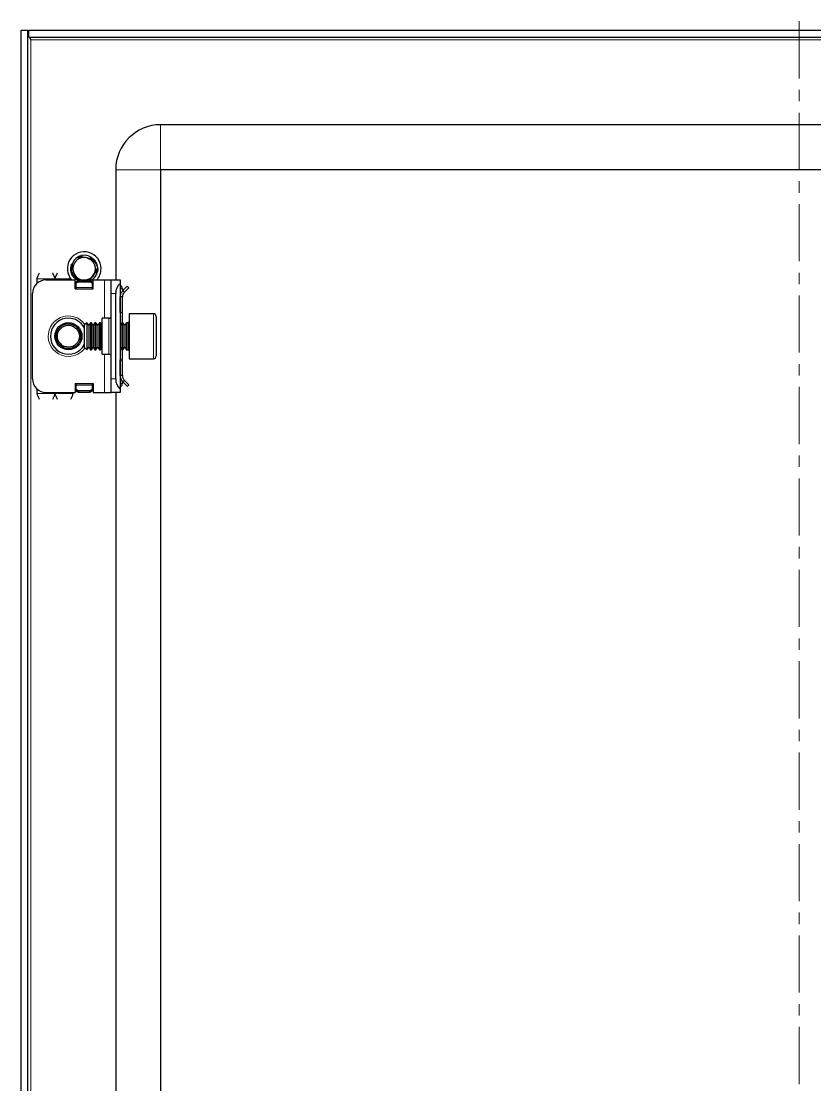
# Model space of a CAD drawing. Header units: millimetres. Extents: x 162 to 1298, y -979 to 1409.
# Drawn here: x 952.2 to 1128.6, y 1059.7 to 1296 of the extents above; entities that cross this region are included whole.
import ezdxf

# ---------------------------------------------------------------- set-up
doc = ezdxf.new("R2010")
doc.units = ezdxf.units.MM
doc.linetypes.add('CENTERX2', pattern=[20.32, 12.7, -2.54, 2.54, -2.54])
doc.layers.add('FORMAT', color=7, linetype='Continuous')

msp = doc.modelspace()

# ---------------------------------------------------------------- linework, layer by layer
at = {"color": 7, "linetype": 'Continuous', "lineweight": 25}
for p, q in [((952.15, -866.95), (952.15, 1294.05)), ((952.15, 1294.05), (953.65, 1294.05)), ((953.65, -866.95), (953.65, 1294.05)), ((953.85, 1292.55), (953.85, 1294.05)), ((953.85, 1294.05), (1296.45, 1294.05)), ((953.85, 1292.55), (1296.45, 1292.55)), ((1267.15, 1273.05), (983.15, 1273.05)), ((973.15, 1263.05), (973.15, 1238.55)), ((983.15, 1263.05), (983.15, -835.95)), ((1267.15, 1263.05), (983.15, 1263.05)), ((964.22, 1243.34), (964.18, 1243.31)), ((964.53, 1243.57), (964.73, 1243.69)), ((964.7, 1243.68), (964.66, 1243.65)), ((964.71, 1243.61), (964.66, 1243.65)), ((964.7, 1243.68), (964.93, 1243.76)), ((964.89, 1243.77), (964.84, 1243.75)), ((965.08, 1243.85), (965.03, 1243.83)), ((965.08, 1243.85), (965.31, 1243.92)), ((965.27, 1243.92), (965.23, 1243.9)), ((965.46, 1243.97), (965.42, 1243.96)), ((966.35, 1244.04), (965.61, 1243.97)), ((967.85, 1243.52), (967.81, 1243.55)), ((968.02, 1243.4), (967.98, 1243.43)), ((963.15, 1241.14), (963.18, 1241.4)), ((963.15, 1241.14), (963.15, 1241.09)), ((963.17, 1241.35), (963.16, 1241.3)), ((963.16, 1240.94), (963.18, 1241.18)), ((963.2, 1241.55), (963.19, 1241.5)), ((963.24, 1241.75), (963.23, 1241.71)), ((963.24, 1241.75), (963.31, 1241.99)), ((963.29, 1241.94), (963.28, 1241.9)), ((968.17, 1243.27), (968.14, 1243.3)), ((968.31, 1243.13), (968.28, 1243.16)), ((968.31, 1243.13), (968.43, 1242.99)), ((968.43, 1243.01), (968.41, 1243.02)), ((968.44, 1241.92), (968.61, 1241.51)), ((969.15, 1241.05), (969.15, 1241.05)), ((955.65, 1238.8), (955.65, 1237.78)), ((963.16, 1240.94), (963.16, 1240.89)), ((963.17, 1240.74), (963.17, 1240.69)), ((963.2, 1240.55), (963.2, 1240.5)), ((963.23, 1240.36), (963.24, 1240.32)), ((963.28, 1240.19), (963.29, 1240.14)), ((963.34, 1240.01), (963.34, 1240)), ((963.93, 1239.04), (963.96, 1239)), ((964.06, 1238.9), (964.1, 1238.87)), ((964.37, 1238.63), (964.17, 1238.82)), ((964.21, 1238.76), (964.25, 1238.73)), ((964.37, 1238.63), (964.41, 1238.6)), ((968.42, 1239.08), (968.26, 1238.96)), ((968.39, 1239.12), (968.27, 1238.93)), ((968.92, 1239.93), (968.82, 1239.74)), ((968.93, 1239.93), (968.83, 1239.75)), ((968.99, 1240.07), (969, 1240.11)), ((969.04, 1240.25), (969.06, 1240.29)), ((969.15, 1240.85), (969.09, 1240.54)), ((969.09, 1240.44), (969.1, 1240.49)), ((969.13, 1240.65), (969.13, 1240.7)), ((969.15, 1240.85), (969.15, 1240.9)), ((957.65, 1238.55), (964.15, 1238.55)), ((964.15, 1236.55), (964.15, 1238.55)), ((964.35, 1237.76), (964.15, 1237.88)), ((964.15, 1236.55), (968.15, 1236.55)), ((964.35, 1236.55), (964.35, 1237.76)), ((964.4, 1238.17), (964.75, 1238.41)), ((964.9, 1238.17), (964.4, 1237.82)), ((964.4, 1237.82), (964.4, 1238.17)), ((964.4, 1236.9), (964.4, 1237.82)), ((964.4, 1236.55), (964.4, 1236.9)), ((964.54, 1238.52), (964.59, 1238.49)), ((964.72, 1238.41), (964.58, 1238.53)), ((964.72, 1238.41), (964.72, 1238.52)), ((964.72, 1238.41), (964.76, 1238.39)), ((964.9, 1238.17), (965.3, 1238.17)), ((965.08, 1238.25), (965.12, 1238.23)), ((965.26, 1238.19), (965.3, 1238.17)), ((965.43, 1238.14), (965.48, 1238.13)), ((966.75, 1238.11), (966.8, 1238.12)), ((966.99, 1238.17), (967.4, 1238.17)), ((967.9, 1237.82), (967.4, 1238.17)), ((967.5, 1238.46), (967.9, 1238.17)), ((967.9, 1238.17), (967.9, 1237.82)), ((968.15, 1237.88), (967.9, 1237.73)), ((967.9, 1237.82), (967.9, 1236.9)), ((967.9, 1236.9), (967.9, 1236.55)), ((968.15, 1236.55), (968.15, 1238.55)), ((968.15, 1238.55), (970.65, 1238.55)), ((970.65, 1238.55), (972.15, 1238.55)), ((972.15, 1238.55), (974.15, 1238.55)), ((972.15, 1235.55), (972.15, 1238.55)), ((974.15, 1238.55), (974.15, 1237.78)), ((974.15, 1237.78), (974.15, 1214.31)), ((974.15, 1237.46), (974.36, 1237.26)), ((974.65, 1236.55), (974.65, 1236.09)), ((974.74, 1236.21), (975.71, 1237.19)), ((975.09, 1235.86), (976.07, 1236.83)), ((975.71, 1237.19), (976.07, 1236.83)), ((954.65, 1216.55), (954.65, 1235.55)), ((972.15, 1216.55), (972.15, 1235.55)), ((973.15, 1216.55), (973.15, 1235.55)), ((974.65, 1234.8), (974.15, 1234.8)), ((974.15, 1231.3), (974.15, 1234.8)), ((974.65, 1231.3), (974.65, 1234.8)), ((975.09, 1235.86), (974.74, 1236.21)), ((971.65, 1230.05), (970.15, 1230.05)), ((970.15, 1222.05), (970.15, 1230.05)), ((974.65, 1231.3), (974.15, 1231.3)), ((974.65, 1229.05), (974.65, 1231.3)), ((981.55, 1231.05), (976.15, 1231.05)), ((976.15, 1231.05), (976.15, 1223.35)), ((982.15, 1230.45), (982.15, 1223.68)), ((966.71, 1229.05), (966.15, 1228.49)), ((966.15, 1228.49), (966.15, 1224.73)), ((966.76, 1229.05), (966.71, 1229.05)), ((966.71, 1229.05), (966.71, 1224.43)), ((967.15, 1228.49), (966.76, 1229.05)), ((966.76, 1229.05), (966.76, 1228.58)), ((966.76, 1228.58), (966.76, 1223.05)), ((967.54, 1229.05), (967.15, 1228.49)), ((967.15, 1228.49), (967.15, 1228.11)), ((967.15, 1228.11), (967.15, 1223.6)), ((967.76, 1229.05), (967.54, 1229.05)), ((967.54, 1229.05), (967.54, 1228.58)), ((967.54, 1228.58), (967.54, 1223.05)), ((968.15, 1228.49), (967.76, 1229.05)), ((967.76, 1229.05), (967.76, 1228.58)), ((967.76, 1228.58), (967.76, 1223.05)), ((968.54, 1229.05), (968.15, 1228.49)), ((968.15, 1228.49), (968.15, 1228.11)), ((968.15, 1228.11), (968.15, 1223.6)), ((968.76, 1229.05), (968.54, 1229.05)), ((968.54, 1229.05), (968.54, 1228.58)), ((968.54, 1228.58), (968.54, 1223.05)), ((969.15, 1228.49), (968.76, 1229.05)), ((968.76, 1229.05), (968.76, 1228.58)), ((968.76, 1228.58), (968.76, 1223.05)), ((969.54, 1229.05), (969.15, 1228.49)), ((969.15, 1228.49), (969.15, 1228.11)), ((969.15, 1228.11), (969.15, 1223.6)), ((969.76, 1229.05), (969.54, 1229.05)), ((969.54, 1229.05), (969.54, 1228.58)), ((969.54, 1228.58), (969.54, 1223.05)), ((970.15, 1228.49), (969.76, 1229.05)), ((969.76, 1229.05), (969.76, 1228.58)), ((969.76, 1228.58), (969.76, 1223.05)), ((974.54, 1229.05), (974.15, 1228.49)), ((974.76, 1229.05), (974.54, 1229.05)), ((974.54, 1229.05), (974.54, 1228.58)), ((974.54, 1228.58), (974.54, 1223.05)), ((975.15, 1228.49), (974.76, 1229.05)), ((974.76, 1229.05), (974.76, 1228.58)), ((974.76, 1228.58), (974.76, 1223.05)), ((975.54, 1229.05), (975.15, 1228.49)), ((975.15, 1228.49), (975.15, 1228.11)), ((975.15, 1228.11), (975.15, 1223.6)), ((975.9, 1229.05), (975.54, 1229.05)), ((975.54, 1229.05), (975.54, 1228.58)), ((975.54, 1228.58), (975.54, 1223.05)), ((966.15, 1224.73), (966.15, 1223.6)), ((966.71, 1224.43), (966.71, 1223.05)), ((966.15, 1223.6), (966.71, 1223.05)), ((966.71, 1223.05), (966.76, 1223.05)), ((966.76, 1223.05), (967.15, 1223.6)), ((967.15, 1223.6), (967.54, 1223.05)), ((967.54, 1223.05), (967.76, 1223.05)), ((967.76, 1223.05), (968.15, 1223.6)), ((968.15, 1223.6), (968.54, 1223.05)), ((968.54, 1223.05), (968.76, 1223.05)), ((968.76, 1223.05), (969.15, 1223.6)), ((969.15, 1223.6), (969.54, 1223.05)), ((969.54, 1223.05), (969.76, 1223.05)), ((969.76, 1223.05), (970.15, 1223.6)), ((974.15, 1223.6), (974.54, 1223.05)), ((974.54, 1223.05), (974.76, 1223.05)), ((974.65, 1220.8), (974.65, 1223.05)), ((974.76, 1223.05), (975.15, 1223.6)), ((975.15, 1223.6), (975.54, 1223.05)), ((975.54, 1223.05), (975.9, 1223.05)), ((976.15, 1223.35), (976.15, 1221.05)), ((982.15, 1223.68), (982.15, 1221.65)), ((970.15, 1222.05), (971.65, 1222.05)), ((974.15, 1220.8), (974.65, 1220.8)), ((974.15, 1217.3), (974.15, 1220.8)), ((974.65, 1217.3), (974.65, 1220.8)), ((976.15, 1221.05), (981.55, 1221.05)), ((964.15, 1215.55), (964.15, 1213.55)), ((964.15, 1215.55), (968.15, 1215.55)), ((964.35, 1213.67), (964.35, 1215.55)), ((964.4, 1215.2), (964.4, 1215.55)), ((964.4, 1214.28), (964.4, 1215.2)), ((967.9, 1215.55), (967.9, 1215.2)), ((967.9, 1215.2), (967.9, 1214.28)), ((968.15, 1215.55), (968.15, 1213.55)), ((972.15, 1213.55), (972.15, 1216.55)), ((974.65, 1217.3), (974.15, 1217.3)), ((974.65, 1215.55), (974.65, 1215.94)), ((975.09, 1216.24), (974.74, 1215.88)), ((974.74, 1215.88), (975.71, 1214.91)), ((975.09, 1216.24), (976.07, 1215.26)), ((975.71, 1214.91), (976.07, 1215.26)), ((955.65, 1214.31), (955.65, 1213.3)), ((957.65, 1213.55), (964.15, 1213.55)), ((963.65, 1213.55), (963.65, 1213.3)), ((964.15, 1213.67), (964.35, 1213.67)), ((964.4, 1214.28), (964.9, 1213.93)), ((964.4, 1213.93), (964.4, 1214.28)), ((964.9, 1213.57), (964.4, 1213.93)), ((967.4, 1213.93), (964.9, 1213.93)), ((964.9, 1213.93), (964.9, 1213.57)), ((967.4, 1213.57), (964.9, 1213.57)), ((967.4, 1213.93), (967.9, 1214.28)), ((967.4, 1213.57), (967.4, 1213.93)), ((967.9, 1213.93), (967.4, 1213.57)), ((967.9, 1214.28), (967.9, 1213.93)), ((968.15, 1213.55), (970.65, 1213.55)), ((970.65, 1213.55), (972.15, 1213.55)), ((974.15, 1213.55), (972.15, 1213.55)), ((973.15, 1213.55), (973.15, 538.55)), ((974.36, 1214.84), (974.15, 1214.63)), ((974.15, 1214.31), (974.15, 1213.55))]:
    msp.add_line(p, q, dxfattribs=at)
at = {"color": 8, "linetype": 'Continuous', "lineweight": 18}
for p, q in [((954.25, -864.85), (954.25, 1291.95)), ((954.25, 1291.95), (1296.05, 1291.95)), ((983.15, 1263.05), (983.15, 1273.05)), ((983.15, 1263.05), (973.15, 1263.05)), ((955.65, 1238.8), (959.65, 1238.8)), ((959.65, 1238.8), (963.15, 1238.8)), ((967.9, 1236.9), (964.4, 1236.9)), ((970.65, 1230.05), (970.65, 1238.55)), ((974.15, 1237.05), (974.36, 1237.26)), ((974.15, 1236.55), (974.65, 1236.55)), ((973.15, 1235.55), (972.15, 1235.55)), ((971.65, 1222.05), (971.65, 1230.05)), ((981.55, 1223.35), (981.55, 1231.05)), ((975.9, 1223.05), (975.9, 1229.05)), ((981.55, 1221.05), (981.55, 1223.35)), ((970.65, 1213.55), (970.65, 1222.05)), ((964.4, 1215.2), (967.9, 1215.2)), ((972.15, 1216.55), (973.15, 1216.55)), ((974.15, 1215.55), (974.65, 1215.55)), ((974.15, 1215.05), (974.36, 1214.84)), ((955.65, 1213.3), (959.65, 1213.3)), ((963.65, 1213.3), (959.65, 1213.3))]:
    msp.add_line(p, q, dxfattribs=at)
at = {"color": 7, "linetype": 'Continuous', "lineweight": 25}
for radius in [3, 2.76, 2.45]:
    msp.add_circle((962.65, 1226.05), radius, dxfattribs=at)
for centre, radius, start, end in [((983.15, 1263.05), 10, 90, 180), ((966.15, 1241.05), 3.75, 0, 221.8103), ((966.15, 1241.05), 2.5, 108.5944, 168.5944), ((966.15, 1241.05), 2.5, 75.8881, 108.5944), ((966.15, 1241.05), 3, 59.9286, 86.2193), ((966.15, 1241.05), 2.5, 168.5944, 228.5944), ((966.15, 1241.05), 3, 360, 40.7437), ((966.15, 1241.05), 2.5, 348.5944, 10.5165), ((966.15, 1241.05), 3.75, 318.1897, 0), ((966.15, 1241.05), 2.5, 228.5944, 288.5944), ((966.15, 1241.05), 2.5, 288.5944, 348.5944), ((957.65, 1235.55), 3, 90, 180), ((976.15, 1235.55), 3, 131.8103, 180), ((973.65, 1236.55), 1, 360, 45), ((962.65, 1226.05), 4, 90, 331.045), ((962.65, 1226.05), 4, 28.955, 90), ((971.65, 1230.55), 0.5, 270, 0), ((975.9, 1229.3), 0.25, 270, 0), ((981.55, 1230.45), 0.6, 0, 90), ((975.9, 1222.8), 0.25, 360, 90), ((971.65, 1221.55), 0.5, 0, 90), ((981.55, 1221.65), 0.6, 270, 360), ((957.65, 1216.55), 3, 180, 270), ((976.15, 1216.55), 3, 180, 228.1897), ((973.65, 1215.55), 1, 315, 360)]:
    msp.add_arc(centre, radius, start, end, dxfattribs=at)
at = {"color": 8, "linetype": 'Continuous', "lineweight": 18}
for start, end in [(35.4622, 270), (270, 324.5378)]:
    msp.add_arc((962.65, 1226.05), 4.5, start, end, dxfattribs=at)
at = {"color": 7, "linetype": 'Continuous', "lineweight": 25}
for points, knots in [([(953.85, 1292.94), (953.84, 1292.97), (953.7, 1293.34), (953.68, 1293.71), (953.65, 1294.05)], [0, 0, 0, 0, 0.0909305, 1, 1, 1, 1]), ([(954.25, 1291.95), (954.17, 1292.13), (954.07, 1292.33), (954, 1292.53), (954, 1292.55)], [0, 0, 0, 0, 0.908361, 1, 1, 1, 1]), ([(964.69, 1243.6), (964.62, 1243.55), (964.27, 1243.32), (963.78, 1242.81), (963.55, 1242.26), (963.45, 1242.02)], [0, 0, 0, 0, 0.128781, 0.613629, 1, 1, 1, 1]), ([(965.36, 1243.42), (965.34, 1243.41), (965.3, 1243.4), (965.22, 1243.39), (965.12, 1243.39), (965.03, 1243.4), (964.94, 1243.43), (964.86, 1243.46), (964.79, 1243.51), (964.73, 1243.56), (964.7, 1243.59), (964.69, 1243.6)], [0, 0, 0, 0, 0.04296, 0.1733, 0.274263, 0.401081, 0.527716, 0.654259, 0.780759, 0.936852, 1, 1, 1, 1]), ([(964.7, 1243.68), (964.74, 1243.66), (964.79, 1243.62), (964.86, 1243.55), (964.91, 1243.49), (964.92, 1243.45), (964.93, 1243.43)], [0, 0, 0, 0, 0.319514, 0.608493, 0.891527, 1, 1, 1, 1]), ([(965, 1243.41), (965, 1243.41), (965, 1243.45), (964.98, 1243.51), (964.95, 1243.6), (964.9, 1243.68), (964.86, 1243.73), (964.84, 1243.75)], [0, 0, 0, 0, 0.00279, 0.269575, 0.536371, 0.765499, 1, 1, 1, 1]), ([(964.89, 1243.77), (964.92, 1243.75), (964.97, 1243.71), (965.03, 1243.63), (965.08, 1243.55), (965.1, 1243.47), (965.11, 1243.42), (965.11, 1243.39)], [0, 0, 0, 0, 0.234253, 0.442787, 0.646465, 0.841043, 1, 1, 1, 1]), ([(965.14, 1243.39), (965.15, 1243.42), (965.16, 1243.48), (965.15, 1243.58), (965.12, 1243.67), (965.09, 1243.76), (965.05, 1243.81), (965.03, 1243.83)], [0, 0, 0, 0, 0.181695, 0.396783, 0.61186, 0.803681, 1, 1, 1, 1]), ([(965.08, 1243.85), (965.11, 1243.83), (965.15, 1243.78), (965.21, 1243.7), (965.24, 1243.61), (965.25, 1243.53), (965.25, 1243.46), (965.24, 1243.41), (965.24, 1243.39)], [0, 0, 0, 0, 0.208724, 0.39105, 0.568219, 0.73683, 0.894853, 1, 1, 1, 1]), ([(965.26, 1243.4), (965.27, 1243.41), (965.28, 1243.44), (965.3, 1243.52), (965.31, 1243.62), (965.3, 1243.72), (965.27, 1243.81), (965.24, 1243.87), (965.23, 1243.9)], [0, 0, 0, 0, 0.043388, 0.23288, 0.422274, 0.611632, 0.803279, 1, 1, 1, 1]), ([(965.27, 1243.92), (965.29, 1243.89), (965.34, 1243.84), (965.37, 1243.75), (965.39, 1243.67), (965.4, 1243.58), (965.38, 1243.51), (965.37, 1243.45), (965.35, 1243.42), (965.35, 1243.42)], [0, 0, 0, 0, 0.198483, 0.367712, 0.531083, 0.685778, 0.830503, 0.965152, 1, 1, 1, 1]), ([(965.61, 1243.97), (965.61, 1243.95), (965.63, 1243.91), (965.65, 1243.83), (965.65, 1243.75), (965.63, 1243.68), (965.6, 1243.59), (965.53, 1243.51), (965.44, 1243.45), (965.38, 1243.43), (965.36, 1243.42)], [0, 0, 0, 0, 0.098631, 0.238541, 0.378532, 0.49895, 0.601027, 0.777401, 0.9101, 1, 1, 1, 1]), ([(965.37, 1243.44), (965.39, 1243.46), (965.41, 1243.51), (965.44, 1243.59), (965.46, 1243.69), (965.46, 1243.82), (965.43, 1243.91), (965.42, 1243.96)], [0, 0, 0, 0, 0.13286, 0.29106, 0.491007, 0.69089, 1, 1, 1, 1]), ([(965.46, 1243.97), (965.48, 1243.94), (965.51, 1243.89), (965.53, 1243.81), (965.54, 1243.72), (965.53, 1243.64), (965.51, 1243.55), (965.46, 1243.49), (965.44, 1243.45)], [0, 0, 0, 0, 0.16279, 0.324686, 0.479688, 0.626058, 0.76302, 1, 1, 1, 1]), ([(965.45, 1243.47), (965.46, 1243.47), (965.49, 1243.5), (965.53, 1243.56), (965.57, 1243.63), (965.6, 1243.73), (965.62, 1243.82), (965.62, 1243.9), (965.61, 1243.95), (965.61, 1243.97)], [0, 0, 0, 0, 0.036757, 0.196192, 0.355485, 0.51469, 0.719746, 0.882005, 1, 1, 1, 1]), ([(966.76, 1243.47), (967.05, 1243.42), (967.34, 1243.37), (967.61, 1243.24), (967.62, 1243.24)], [0, 0, 0, 0, 0.965671, 1, 1, 1, 1]), ([(966.76, 1243.47), (966.86, 1243.44), (966.99, 1243.38), (967.12, 1243.31), (967.16, 1243.28)], [0, 0, 0, 0, 0.681733, 1, 1, 1, 1]), ([(967.62, 1243.24), (967.61, 1243.25), (967.6, 1243.3), (967.6, 1243.37), (967.6, 1243.46), (967.62, 1243.56), (967.64, 1243.62), (967.66, 1243.65)], [0, 0, 0, 0, 0.113604, 0.31095, 0.508229, 0.75166, 1, 1, 1, 1]), ([(967.67, 1243.63), (967.67, 1243.6), (967.67, 1243.53), (967.64, 1243.43), (967.62, 1243.37), (967.6, 1243.35), (967.6, 1243.35)], [0, 0, 0, 0, 0.357139, 0.680979, 0.998183, 1, 1, 1, 1]), ([(967.61, 1243.26), (967.63, 1243.28), (967.68, 1243.32), (967.74, 1243.39), (967.78, 1243.47), (967.8, 1243.52), (967.81, 1243.55)], [0, 0, 0, 0, 0.228254, 0.510351, 0.752319, 1, 1, 1, 1]), ([(967.85, 1243.52), (967.84, 1243.49), (967.84, 1243.42), (967.8, 1243.33), (967.75, 1243.25), (967.7, 1243.19), (967.66, 1243.16), (967.65, 1243.15)], [0, 0, 0, 0, 0.240212, 0.454711, 0.664287, 0.864517, 1, 1, 1, 1]), ([(967.66, 1243.11), (967.69, 1243.12), (967.74, 1243.15), (967.82, 1243.2), (967.89, 1243.27), (967.94, 1243.35), (967.96, 1243.4), (967.98, 1243.43)], [0, 0, 0, 0, 0.172104, 0.391099, 0.610089, 0.802801, 1, 1, 1, 1]), ([(968.02, 1243.4), (968.01, 1243.37), (967.99, 1243.3), (967.95, 1243.21), (967.89, 1243.14), (967.83, 1243.09), (967.77, 1243.05), (967.73, 1243.03), (967.71, 1243.03)], [0, 0, 0, 0, 0.209239, 0.392702, 0.571062, 0.740844, 0.899958, 1, 1, 1, 1]), ([(963.15, 1241.14), (963.19, 1241.16), (963.25, 1241.19), (963.35, 1241.21), (963.43, 1241.22), (963.48, 1241.21), (963.5, 1241.2)], [0, 0, 0, 0, 0.2937792, 0.5589816, 0.8184942, 1, 1, 1, 1]), ([(963.38, 1241.12), (963.36, 1241.12), (963.31, 1241.13), (963.24, 1241.12), (963.18, 1241.1), (963.15, 1241.09)], [0, 0, 0, 0, 0.236131, 0.613435, 1, 1, 1, 1]), ([(963.55, 1241.25), (963.54, 1241.25), (963.51, 1241.27), (963.44, 1241.3), (963.34, 1241.32), (963.25, 1241.32), (963.19, 1241.31), (963.16, 1241.3)], [0, 0, 0, 0, 0.050156, 0.304513, 0.55888, 0.776903, 1, 1, 1, 1]), ([(963.17, 1241.35), (963.2, 1241.36), (963.27, 1241.39), (963.36, 1241.4), (963.45, 1241.4), (963.54, 1241.37), (963.59, 1241.36), (963.61, 1241.34), (963.62, 1241.34)], [0, 0, 0, 0, 0.227908, 0.430276, 0.627707, 0.816134, 0.99284, 1, 1, 1, 1]), ([(963.63, 1241.36), (963.61, 1241.38), (963.55, 1241.43), (963.47, 1241.47), (963.37, 1241.5), (963.28, 1241.51), (963.22, 1241.51), (963.19, 1241.5)], [0, 0, 0, 0, 0.19243, 0.403622, 0.614801, 0.805152, 1, 1, 1, 1]), ([(963.2, 1241.55), (963.23, 1241.56), (963.3, 1241.58), (963.39, 1241.58), (963.48, 1241.57), (963.56, 1241.54), (963.62, 1241.5), (963.66, 1241.46), (963.67, 1241.45)], [0, 0, 0, 0, 0.205811, 0.38496, 0.558827, 0.724121, 0.878934, 1, 1, 1, 1]), ([(963.66, 1241.5), (963.64, 1241.52), (963.59, 1241.57), (963.51, 1241.63), (963.42, 1241.67), (963.33, 1241.7), (963.26, 1241.7), (963.23, 1241.71)], [0, 0, 0, 0, 0.183111, 0.381533, 0.579913, 0.787111, 1, 1, 1, 1]), ([(963.24, 1241.75), (963.27, 1241.76), (963.34, 1241.76), (963.43, 1241.75), (963.51, 1241.72), (963.58, 1241.68), (963.64, 1241.64), (963.67, 1241.6), (963.69, 1241.58)], [0, 0, 0, 0, 0.207037, 0.38272, 0.55212, 0.712365, 0.86221, 1, 1, 1, 1]), ([(963.28, 1241.88), (963.28, 1241.9), (963.3, 1242.02), (963.35, 1242.12), (963.39, 1242.2)], [0, 0, 0, 0, 0.2181682, 1, 1, 1, 1]), ([(963.7, 1241.59), (963.69, 1241.61), (963.66, 1241.65), (963.61, 1241.72), (963.53, 1241.79), (963.45, 1241.84), (963.36, 1241.88), (963.3, 1241.89), (963.28, 1241.9)], [0, 0, 0, 0, 0.112687, 0.266978, 0.464332, 0.661607, 0.829157, 1, 1, 1, 1]), ([(963.29, 1241.94), (963.32, 1241.94), (963.38, 1241.94), (963.46, 1241.91), (963.54, 1241.88), (963.6, 1241.83), (963.65, 1241.77), (963.69, 1241.72), (963.7, 1241.68), (963.71, 1241.66)], [0, 0, 0, 0, 0.164802, 0.328662, 0.485343, 0.633184, 0.771489, 0.900657, 1, 1, 1, 1]), ([(963.7, 1241.54), (963.7, 1241.51), (963.67, 1241.44), (963.62, 1241.34), (963.55, 1241.25), (963.49, 1241.19), (963.42, 1241.14), (963.36, 1241.1), (963.33, 1241.09), (963.32, 1241.09)], [0, 0, 0, 0, 0.125166, 0.336769, 0.488675, 0.640371, 0.791962, 0.943503, 1, 1, 1, 1]), ([(963.32, 1241.09), (963.32, 1241.01), (963.34, 1240.62), (963.52, 1239.95), (963.88, 1239.47), (964.05, 1239.25)], [0, 0, 0, 0, 0.108003, 0.585763, 1, 1, 1, 1]), ([(963.45, 1242.02), (963.46, 1242.02), (963.49, 1242.01), (963.54, 1241.98), (963.6, 1241.93), (963.65, 1241.88), (963.69, 1241.8), (963.72, 1241.7), (963.71, 1241.6), (963.7, 1241.55), (963.7, 1241.54)], [0, 0, 0, 0, 0.022761, 0.192243, 0.346896, 0.477535, 0.588677, 0.783334, 0.968624, 1, 1, 1, 1]), ([(963.72, 1241.61), (963.71, 1241.65), (963.7, 1241.71), (963.66, 1241.79), (963.61, 1241.87), (963.56, 1241.94), (963.5, 1241.98), (963.46, 1242.01), (963.45, 1242.02)], [0, 0, 0, 0, 0.182737, 0.363423, 0.543947, 0.724373, 0.904747, 1, 1, 1, 1]), ([(967.16, 1243.28), (967.23, 1243.25), (967.56, 1243.09), (968.07, 1242.67), (968.32, 1242.17), (968.44, 1241.92)], [0, 0, 0, 0, 0.130652, 0.560007, 1, 1, 1, 1]), ([(968.22, 1242.83), (968.2, 1242.83), (968.16, 1242.81), (968.07, 1242.81), (967.98, 1242.82), (967.89, 1242.86), (967.81, 1242.91), (967.72, 1242.99), (967.65, 1243.11), (967.63, 1243.2), (967.62, 1243.24)], [0, 0, 0, 0, 0.073646, 0.169563, 0.351373, 0.438893, 0.519676, 0.682906, 0.8512, 1, 1, 1, 1]), ([(967.72, 1243.01), (967.73, 1243.01), (967.78, 1243.01), (967.85, 1243.04), (967.94, 1243.09), (968.02, 1243.15), (968.09, 1243.22), (968.12, 1243.27), (968.14, 1243.3)], [0, 0, 0, 0, 0.0505, 0.241124, 0.431653, 0.622154, 0.808692, 1, 1, 1, 1]), ([(968.17, 1243.27), (968.16, 1243.23), (968.14, 1243.17), (968.08, 1243.09), (968.02, 1243.03), (967.95, 1242.99), (967.88, 1242.96), (967.82, 1242.94), (967.79, 1242.94), (967.79, 1242.94)], [0, 0, 0, 0, 0.1980351, 0.3676626, 0.5314947, 0.6866636, 0.8318184, 0.9819171, 1, 1, 1, 1]), ([(967.8, 1242.93), (967.8, 1242.93), (967.84, 1242.93), (967.9, 1242.93), (967.99, 1242.95), (968.07, 1242.99), (968.15, 1243.03), (968.22, 1243.09), (968.26, 1243.14), (968.28, 1243.16)], [0, 0, 0, 0, 0.018281, 0.175639, 0.332896, 0.490097, 0.647274, 0.821632, 1, 1, 1, 1]), ([(968.31, 1243.13), (968.3, 1243.1), (968.27, 1243.05), (968.21, 1242.99), (968.14, 1242.94), (968.07, 1242.9), (968, 1242.88), (967.92, 1242.87), (967.87, 1242.88), (967.85, 1242.89)], [0, 0, 0, 0, 0.159446, 0.318034, 0.469983, 0.61348, 0.747649, 0.872856, 1, 1, 1, 1]), ([(967.86, 1242.88), (967.89, 1242.87), (967.95, 1242.86), (968.04, 1242.86), (968.11, 1242.87), (968.2, 1242.89), (968.3, 1242.93), (968.37, 1242.99), (968.41, 1243.02)], [0, 0, 0, 0, 0.149407, 0.278563, 0.407661, 0.536722, 0.727045, 1, 1, 1, 1]), ([(968.43, 1243.01), (968.41, 1242.98), (968.38, 1242.93), (968.31, 1242.88), (968.26, 1242.85), (968.23, 1242.83), (968.22, 1242.83)], [0, 0, 0, 0, 0.315056, 0.630194, 0.945514, 1, 1, 1, 1]), ([(968.22, 1242.83), (968.25, 1242.81), (968.49, 1242.58), (968.84, 1242.12), (969.08, 1241.51), (969.13, 1241.17), (969.15, 1241.05)], [0, 0, 0, 0, 0.050685, 0.485619, 0.826643, 1, 1, 1, 1]), ([(968.66, 1240.72), (968.67, 1240.82), (968.68, 1241.09), (968.64, 1241.35), (968.61, 1241.51)], [0, 0, 0, 0, 0.408521, 1, 1, 1, 1]), ([(968.66, 1240.76), (968.67, 1240.77), (968.69, 1240.81), (968.73, 1240.86), (968.78, 1240.91), (968.85, 1240.96), (968.92, 1241), (969.01, 1241.03), (969.08, 1241.05), (969.13, 1241.05), (969.15, 1241.05)], [0, 0, 0, 0, 0.060221, 0.18113, 0.301988, 0.42281, 0.589437, 0.75603, 0.87711, 1, 1, 1, 1]), ([(969.15, 1241.06), (969.12, 1241.04), (969.06, 1241.01), (968.97, 1240.98), (968.91, 1240.98), (968.88, 1240.98)], [0, 0, 0, 0, 0.371226, 0.708872, 1, 1, 1, 1]), ([(969.15, 1241.06), (969.15, 1241.01), (969.16, 1240.93), (969.14, 1240.85), (969.13, 1240.83)], [0, 0, 0, 0, 0.6598587, 1, 1, 1, 1]), ([(955.65, 1238.8), (955.75, 1239.04), (955.94, 1239.53), (956.13, 1239.92), (956.22, 1240.12)], [0, 0, 0, 0, 0.5020654, 1, 1, 1, 1]), ([(959.08, 1240.11), (959.16, 1239.95), (959.34, 1239.61), (959.53, 1239.12), (959.64, 1238.84), (959.65, 1238.8)], [0, 0, 0, 0, 0.415483, 0.917152, 1, 1, 1, 1]), ([(959.65, 1238.8), (959.75, 1239.04), (959.94, 1239.53), (960.13, 1239.92), (960.22, 1240.12)], [0, 0, 0, 0, 0.502065, 1, 1, 1, 1]), ([(963.93, 1239.04), (963.81, 1239.19), (963.52, 1239.54), (963.23, 1240.2), (963.18, 1240.71), (963.15, 1240.96)], [0, 0, 0, 0, 0.274163, 0.639603, 1, 1, 1, 1]), ([(963.26, 1240.3), (963.25, 1240.35), (963.19, 1240.5), (963.17, 1240.66), (963.17, 1240.78)], [0, 0, 0, 0, 0.2829098, 1, 1, 1, 1]), ([(963.46, 1239.75), (963.44, 1239.78), (963.35, 1239.92), (963.31, 1240.08), (963.27, 1240.21)], [0, 0, 0, 0, 0.192577, 1, 1, 1, 1]), ([(963.84, 1239.17), (963.8, 1239.21), (963.66, 1239.34), (963.57, 1239.51), (963.51, 1239.64)], [0, 0, 0, 0, 0.2887074, 1, 1, 1, 1]), ([(963.93, 1239.04), (963.94, 1239.06), (963.98, 1239.11), (964.04, 1239.17), (964.11, 1239.21), (964.18, 1239.24), (964.26, 1239.25), (964.32, 1239.26), (964.36, 1239.25), (964.37, 1239.24)], [0, 0, 0, 0, 0.169226, 0.337427, 0.497935, 0.649179, 0.790582, 0.922688, 1, 1, 1, 1]), ([(964.42, 1239.2), (964.41, 1239.2), (964.34, 1239.21), (964.25, 1239.19), (964.14, 1239.14), (964.04, 1239.09), (963.99, 1239.04), (963.96, 1239)], [0, 0, 0, 0, 0.046579, 0.362688, 0.551736, 0.740753, 1, 1, 1, 1]), ([(964.05, 1239.25), (964.06, 1239.26), (964.09, 1239.27), (964.14, 1239.28), (964.23, 1239.29), (964.33, 1239.28), (964.43, 1239.23), (964.48, 1239.19), (964.5, 1239.17)], [0, 0, 0, 0, 0.045866, 0.230744, 0.387461, 0.658246, 0.861978, 1, 1, 1, 1]), ([(964.42, 1239.24), (964.39, 1239.25), (964.32, 1239.27), (964.23, 1239.28), (964.14, 1239.27), (964.08, 1239.26), (964.05, 1239.25)], [0, 0, 0, 0, 0.251795, 0.502165, 0.752314, 1, 1, 1, 1]), ([(964.06, 1238.9), (964.08, 1238.93), (964.1, 1238.99), (964.16, 1239.06), (964.23, 1239.12), (964.3, 1239.16), (964.37, 1239.18), (964.42, 1239.18), (964.44, 1239.18)], [0, 0, 0, 0, 0.211659, 0.390361, 0.562352, 0.724819, 0.876696, 1, 1, 1, 1]), ([(964.51, 1239.13), (964.48, 1239.12), (964.41, 1239.11), (964.32, 1239.07), (964.23, 1239.02), (964.16, 1238.95), (964.12, 1238.89), (964.1, 1238.87)], [0, 0, 0, 0, 0.190996, 0.383798, 0.576553, 0.78528, 1, 1, 1, 1]), ([(964.21, 1238.76), (964.22, 1238.8), (964.24, 1238.86), (964.29, 1238.94), (964.35, 1239.01), (964.41, 1239.06), (964.47, 1239.1), (964.51, 1239.1), (964.52, 1239.1)], [0, 0, 0, 0, 0.219212, 0.409339, 0.593597, 0.768568, 0.932394, 1, 1, 1, 1]), ([(964.61, 1239.04), (964.61, 1239.04), (964.57, 1239.03), (964.51, 1239), (964.42, 1238.95), (964.35, 1238.89), (964.29, 1238.81), (964.26, 1238.76), (964.25, 1238.73)], [0, 0, 0, 0, 0.0026927, 0.2082095, 0.4136415, 0.6190567, 0.807274, 1, 1, 1, 1]), ([(964.37, 1238.63), (964.38, 1238.67), (964.39, 1238.74), (964.43, 1238.83), (964.48, 1238.9), (964.54, 1238.96), (964.59, 1239), (964.62, 1239.01), (964.63, 1239.01)], [0, 0, 0, 0, 0.222831, 0.420099, 0.612409, 0.79585, 0.967895, 1, 1, 1, 1]), ([(964.67, 1238.92), (964.66, 1238.91), (964.62, 1238.89), (964.56, 1238.84), (964.49, 1238.77), (964.44, 1238.69), (964.42, 1238.63), (964.41, 1238.6)], [0, 0, 0, 0, 0.084965, 0.329338, 0.573716, 0.784411, 1, 1, 1, 1]), ([(964.5, 1239.17), (964.51, 1239.17), (964.55, 1239.13), (964.6, 1239.07), (964.64, 1238.98), (964.68, 1238.9), (964.7, 1238.81), (964.71, 1238.76), (964.71, 1238.73)], [0, 0, 0, 0, 0.066273, 0.267344, 0.423096, 0.618734, 0.814089, 1, 1, 1, 1]), ([(964.54, 1238.52), (964.55, 1238.55), (964.55, 1238.62), (964.58, 1238.72), (964.63, 1238.8), (964.66, 1238.85), (964.68, 1238.87), (964.68, 1238.87)], [0, 0, 0, 0, 0.275174, 0.522846, 0.765225, 0.99702, 1, 1, 1, 1]), ([(964.71, 1238.73), (964.69, 1238.71), (964.65, 1238.66), (964.61, 1238.58), (964.59, 1238.52), (964.59, 1238.49)], [0, 0, 0, 0, 0.36332, 0.677837, 1, 1, 1, 1]), ([(964.79, 1238.7), (964.79, 1238.7), (964.79, 1238.67), (964.78, 1238.6), (964.75, 1238.51), (964.72, 1238.45), (964.7, 1238.42)], [0, 0, 0, 0, 0.058255, 0.305509, 0.64716, 1, 1, 1, 1]), ([(964.71, 1238.73), (964.77, 1238.7), (965.1, 1238.52), (965.77, 1238.33), (966.39, 1238.37), (966.68, 1238.45), (966.68, 1238.45)], [0, 0, 0, 0, 0.102158, 0.551599, 0.99962, 1, 1, 1, 1]), ([(966.68, 1238.45), (966.69, 1238.46), (966.71, 1238.51), (966.78, 1238.58), (966.87, 1238.65), (966.93, 1238.67), (966.95, 1238.68)], [0, 0, 0, 0, 0.153621, 0.528305, 0.811762, 1, 1, 1, 1]), ([(966.83, 1238.62), (966.8, 1238.6), (966.75, 1238.56), (966.71, 1238.49), (966.69, 1238.46), (966.68, 1238.45)], [0, 0, 0, 0, 0.41332, 0.833507, 1, 1, 1, 1]), ([(966.75, 1238.11), (966.74, 1238.14), (966.72, 1238.19), (966.7, 1238.27), (966.7, 1238.36), (966.71, 1238.43), (966.75, 1238.52), (966.79, 1238.58), (966.82, 1238.61)], [0, 0, 0, 0, 0.162579, 0.32416, 0.478216, 0.623372, 0.759205, 1, 1, 1, 1]), ([(966.86, 1238.61), (966.86, 1238.61), (966.83, 1238.57), (966.8, 1238.48), (966.77, 1238.37), (966.77, 1238.28), (966.77, 1238.2), (966.79, 1238.14), (966.8, 1238.12)], [0, 0, 0, 0, 0.0013127, 0.3095816, 0.4937306, 0.6778354, 0.8376628, 1, 1, 1, 1]), ([(966.94, 1238.15), (966.92, 1238.18), (966.88, 1238.24), (966.85, 1238.33), (966.84, 1238.41), (966.84, 1238.49), (966.86, 1238.56), (966.88, 1238.62), (966.9, 1238.65), (966.91, 1238.66)], [0, 0, 0, 0, 0.195461, 0.359649, 0.517607, 0.666788, 0.806268, 0.936243, 1, 1, 1, 1]), ([(966.98, 1238.67), (966.97, 1238.64), (966.95, 1238.59), (966.93, 1238.5), (966.92, 1238.41), (966.93, 1238.3), (966.96, 1238.22), (966.98, 1238.17)], [0, 0, 0, 0, 0.147065, 0.321231, 0.495346, 0.669443, 1, 1, 1, 1]), ([(966.95, 1238.68), (966.96, 1238.68), (967.01, 1238.7), (967.09, 1238.71), (967.19, 1238.71), (967.26, 1238.7), (967.3, 1238.69), (967.31, 1238.69)], [0, 0, 0, 0, 0.099011, 0.388276, 0.61301, 0.895384, 1, 1, 1, 1]), ([(967.13, 1238.21), (967.11, 1238.24), (967.06, 1238.29), (967.02, 1238.37), (966.99, 1238.46), (966.98, 1238.54), (966.98, 1238.61), (967, 1238.65), (967, 1238.67)], [0, 0, 0, 0, 0.213002, 0.396975, 0.575181, 0.744364, 0.902779, 1, 1, 1, 1]), ([(967.1, 1238.71), (967.1, 1238.71), (967.09, 1238.67), (967.08, 1238.6), (967.08, 1238.5), (967.09, 1238.4), (967.13, 1238.31), (967.16, 1238.26), (967.18, 1238.23)], [0, 0, 0, 0, 0.019058, 0.219488, 0.419831, 0.620151, 0.807785, 1, 1, 1, 1]), ([(967.32, 1238.29), (967.3, 1238.31), (967.24, 1238.35), (967.19, 1238.43), (967.15, 1238.52), (967.13, 1238.6), (967.12, 1238.66), (967.13, 1238.7), (967.13, 1238.71)], [0, 0, 0, 0, 0.218347, 0.41099, 0.598711, 0.777744, 0.945667, 1, 1, 1, 1]), ([(967.23, 1238.7), (967.23, 1238.68), (967.23, 1238.63), (967.24, 1238.55), (967.27, 1238.46), (967.31, 1238.37), (967.35, 1238.33), (967.37, 1238.31)], [0, 0, 0, 0, 0.114393, 0.350182, 0.585971, 0.790611, 1, 1, 1, 1]), ([(967.51, 1238.37), (967.48, 1238.39), (967.42, 1238.43), (967.36, 1238.51), (967.31, 1238.59), (967.29, 1238.65), (967.28, 1238.69), (967.28, 1238.69)], [0, 0, 0, 0, 0.260762, 0.494805, 0.723794, 0.94279, 1, 1, 1, 1]), ([(967.31, 1238.69), (967.38, 1238.72), (967.7, 1238.91), (968.19, 1239.38), (968.5, 1239.96), (968.59, 1240.3), (968.6, 1240.36)], [0, 0, 0, 0, 0.1047847, 0.5130786, 0.9181362, 1, 1, 1, 1]), ([(967.33, 1238.73), (967.34, 1238.73), (967.38, 1238.72), (967.45, 1238.69), (967.53, 1238.64), (967.61, 1238.57), (967.65, 1238.5), (967.68, 1238.46)], [0, 0, 0, 0, 0.084477, 0.253367, 0.470159, 0.686909, 1, 1, 1, 1]), ([(967.4, 1238.67), (967.4, 1238.66), (967.41, 1238.61), (967.44, 1238.54), (967.49, 1238.46), (967.53, 1238.42), (967.55, 1238.4)], [0, 0, 0, 0, 0.154183, 0.462567, 0.728091, 1, 1, 1, 1]), ([(967.69, 1238.47), (967.66, 1238.49), (967.6, 1238.53), (967.53, 1238.59), (967.49, 1238.65), (967.48, 1238.67)], [0, 0, 0, 0, 0.362858, 0.693435, 1, 1, 1, 1]), ([(968.99, 1240.07), (968.78, 1239.64), (968.47, 1239), (967.88, 1238.6), (967.68, 1238.46)], [0, 0, 0, 0, 0.657042, 1, 1, 1, 1]), ([(967.86, 1238.58), (967.87, 1238.59), (967.88, 1238.59), (967.89, 1238.6), (967.9, 1238.61)], [0, 0, 0, 0, 0.4826873, 1, 1, 1, 1]), ([(968.02, 1238.7), (968.02, 1238.7), (968.03, 1238.71), (968.05, 1238.72), (968.05, 1238.73)], [0, 0, 0, 0, 0.4845464, 1, 1, 1, 1]), ([(968.7, 1239.53), (968.68, 1239.48), (968.58, 1239.18), (968.33, 1238.97), (968.13, 1238.79)], [0, 0, 0, 0, 0.1718651, 1, 1, 1, 1]), ([(968.16, 1238.82), (968.17, 1238.82), (968.18, 1238.83), (968.19, 1238.84), (968.19, 1238.85)], [0, 0, 0, 0, 0.485158, 1, 1, 1, 1]), ([(968.29, 1238.95), (968.3, 1238.95), (968.31, 1238.96), (968.32, 1238.97), (968.33, 1238.98)], [0, 0, 0, 0, 0.4842322, 1, 1, 1, 1]), ([(968.78, 1239.66), (968.76, 1239.59), (968.68, 1239.38), (968.51, 1239.22), (968.4, 1239.11)], [0, 0, 0, 0, 0.333789, 1, 1, 1, 1]), ([(968.42, 1239.08), (968.42, 1239.09), (968.44, 1239.11), (968.46, 1239.13), (968.47, 1239.14)], [0, 0, 0, 0, 0.296796, 1, 1, 1, 1]), ([(968.6, 1240.36), (968.6, 1240.39), (968.59, 1240.46), (968.6, 1240.52), (968.6, 1240.55)], [0, 0, 0, 0, 0.544473, 1, 1, 1, 1]), ([(968.6, 1240.55), (968.61, 1240.56), (968.62, 1240.61), (968.64, 1240.66), (968.66, 1240.71), (968.66, 1240.72)], [0, 0, 0, 0, 0.157682, 0.8030401, 1, 1, 1, 1]), ([(969.04, 1240.25), (969.01, 1240.25), (968.95, 1240.25), (968.87, 1240.26), (968.79, 1240.29), (968.72, 1240.34), (968.66, 1240.39), (968.62, 1240.44), (968.6, 1240.48), (968.6, 1240.5)], [0, 0, 0, 0, 0.165667, 0.330522, 0.488809, 0.638525, 0.778629, 0.909213, 1, 1, 1, 1]), ([(968.99, 1240.07), (968.96, 1240.07), (968.9, 1240.08), (968.82, 1240.11), (968.75, 1240.15), (968.7, 1240.2), (968.65, 1240.26), (968.62, 1240.33), (968.6, 1240.38), (968.6, 1240.42), (968.6, 1240.43)], [0, 0, 0, 0, 0.154027, 0.307095, 0.452862, 0.590123, 0.718565, 0.838856, 0.95247, 1, 1, 1, 1]), ([(968.63, 1240.7), (968.64, 1240.69), (968.67, 1240.65), (968.73, 1240.6), (968.82, 1240.55), (968.91, 1240.51), (969.01, 1240.49), (969.07, 1240.49), (969.1, 1240.49)], [0, 0, 0, 0, 0.069872, 0.258455, 0.446951, 0.635422, 0.81547, 1, 1, 1, 1]), ([(969.09, 1240.44), (969.06, 1240.44), (968.99, 1240.42), (968.89, 1240.43), (968.81, 1240.45), (968.74, 1240.49), (968.67, 1240.53), (968.64, 1240.56), (968.63, 1240.58)], [0, 0, 0, 0, 0.208898, 0.388587, 0.562428, 0.727295, 0.881578, 1, 1, 1, 1]), ([(968.63, 1240.55), (968.64, 1240.53), (968.67, 1240.49), (968.73, 1240.43), (968.81, 1240.38), (968.88, 1240.33), (968.97, 1240.31), (969.03, 1240.3), (969.06, 1240.29)], [0, 0, 0, 0, 0.137266, 0.30795, 0.478578, 0.649185, 0.822833, 1, 1, 1, 1]), ([(968.63, 1240.41), (968.63, 1240.4), (968.65, 1240.36), (968.7, 1240.29), (968.78, 1240.22), (968.85, 1240.17), (968.93, 1240.13), (968.98, 1240.12), (969, 1240.11)], [0, 0, 0, 0, 0.076151, 0.276704, 0.47712, 0.677473, 0.837574, 1, 1, 1, 1]), ([(969.13, 1240.65), (969.09, 1240.63), (969.03, 1240.61), (968.93, 1240.61), (968.84, 1240.62), (968.76, 1240.64), (968.7, 1240.67), (968.67, 1240.7), (968.66, 1240.7)], [0, 0, 0, 0, 0.214065, 0.402363, 0.585629, 0.760234, 0.923894, 1, 1, 1, 1]), ([(968.69, 1240.81), (968.71, 1240.79), (968.77, 1240.75), (968.86, 1240.71), (968.95, 1240.69), (969.04, 1240.68), (969.1, 1240.69), (969.13, 1240.7)], [0, 0, 0, 0, 0.189173, 0.404697, 0.62022, 0.807935, 1, 1, 1, 1]), ([(969.15, 1240.85), (969.11, 1240.84), (969.05, 1240.81), (968.95, 1240.79), (968.86, 1240.79), (968.78, 1240.8), (968.73, 1240.83), (968.71, 1240.84)], [0, 0, 0, 0, 0.235039, 0.445532, 0.651268, 0.847853, 1, 1, 1, 1]), ([(968.92, 1239.94), (968.9, 1239.88), (968.87, 1239.75), (968.8, 1239.64), (968.77, 1239.58)], [0, 0, 0, 0, 0.462482, 1, 1, 1, 1]), ([(968.8, 1240.92), (968.82, 1240.91), (968.88, 1240.89), (968.97, 1240.88), (969.06, 1240.88), (969.12, 1240.89), (969.15, 1240.9)], [0, 0, 0, 0, 0.237597, 0.516729, 0.755527, 1, 1, 1, 1]), ([(969.09, 1240.44), (969.08, 1240.39), (969.07, 1240.31), (969.03, 1240.24), (969.02, 1240.21)], [0, 0, 0, 0, 0.657988, 1, 1, 1, 1]), ([(966.75, 1238.11), (966.72, 1238.1), (966.4, 1238.04), (965.76, 1238.03), (965.1, 1238.21), (964.77, 1238.39), (964.7, 1238.42)], [0, 0, 0, 0, 0.044285, 0.46488, 0.894202, 1, 1, 1, 1]), ([(965.64, 1238.11), (965.59, 1238.11), (965.45, 1238.12), (965.31, 1238.17), (965.22, 1238.2)], [0, 0, 0, 0, 0.317385, 1, 1, 1, 1]), ([(966.32, 1238.08), (966.25, 1238.07), (966.08, 1238.03), (965.91, 1238.06), (965.81, 1238.07)], [0, 0, 0, 0, 0.399625, 1, 1, 1, 1]), ([(966.79, 1238.13), (966.77, 1238.12), (966.65, 1238.07), (966.53, 1238.07), (966.42, 1238.06)], [0, 0, 0, 0, 0.169871, 1, 1, 1, 1]), ([(966.94, 1238.15), (966.95, 1238.16), (966.96, 1238.16), (966.98, 1238.16), (966.98, 1238.17)], [0, 0, 0, 0, 0.478977, 1, 1, 1, 1]), ([(967.32, 1238.29), (967.3, 1238.28), (967.24, 1238.25), (967.18, 1238.24), (967.13, 1238.23)], [0, 0, 0, 0, 0.301025, 1, 1, 1, 1]), ([(967.13, 1238.21), (967.14, 1238.22), (967.15, 1238.22), (967.17, 1238.23), (967.18, 1238.23)], [0, 0, 0, 0, 0.476579, 1, 1, 1, 1]), ([(967.32, 1238.29), (967.33, 1238.29), (967.35, 1238.3), (967.36, 1238.3), (967.37, 1238.31)], [0, 0, 0, 0, 0.4764859, 1, 1, 1, 1]), ([(967.51, 1238.37), (967.52, 1238.38), (967.53, 1238.38), (967.55, 1238.39), (967.55, 1238.4)], [0, 0, 0, 0, 0.477867, 1, 1, 1, 1]), ([(967.69, 1238.47), (967.7, 1238.48), (967.71, 1238.49), (967.72, 1238.49), (967.73, 1238.5)], [0, 0, 0, 0, 0.4801941, 1, 1, 1, 1]), ([(967.86, 1238.58), (967.85, 1238.57), (967.8, 1238.54), (967.74, 1238.52), (967.7, 1238.5)], [0, 0, 0, 0, 0.230751, 1, 1, 1, 1]), ([(974.74, 1236.21), (974.59, 1236.02), (974.28, 1235.65), (974.16, 1235.12), (974.15, 1234.84), (974.15, 1234.8)], [0, 0, 0, 0, 0.4618628, 0.9237257, 1, 1, 1, 1]), ([(975.09, 1235.86), (974.97, 1235.71), (974.79, 1235.48), (974.67, 1235.1), (974.66, 1234.9), (974.65, 1234.8)], [0, 0, 0, 0, 0.485042, 0.738404, 1, 1, 1, 1]), ([(974.15, 1217.3), (974.18, 1217.06), (974.23, 1216.57), (974.52, 1216.12), (974.71, 1215.91), (974.74, 1215.88)], [0, 0, 0, 0, 0.4618628, 0.9237257, 1, 1, 1, 1]), ([(974.65, 1217.3), (974.67, 1217.11), (974.71, 1216.82), (974.89, 1216.47), (975.02, 1216.32), (975.09, 1216.24)], [0, 0, 0, 0, 0.485042, 0.738404, 1, 1, 1, 1]), ([(956.23, 1211.99), (956.15, 1212.14), (955.97, 1212.49), (955.78, 1212.98), (955.67, 1213.26), (955.65, 1213.3)], [0, 0, 0, 0, 0.415483, 0.917152, 1, 1, 1, 1]), ([(959.65, 1213.3), (959.56, 1213.05), (959.37, 1212.57), (959.18, 1212.17), (959.08, 1211.98)], [0, 0, 0, 0, 0.5020654, 1, 1, 1, 1]), ([(960.23, 1211.99), (960.15, 1212.14), (959.97, 1212.49), (959.78, 1212.98), (959.67, 1213.26), (959.65, 1213.3)], [0, 0, 0, 0, 0.415483, 0.917152, 1, 1, 1, 1]), ([(963.65, 1213.3), (963.56, 1213.05), (963.37, 1212.57), (963.18, 1212.17), (963.08, 1211.98)], [0, 0, 0, 0, 0.502065, 1, 1, 1, 1])]:
    msp.add_open_spline(points, degree=3, knots=knots, dxfattribs=at)
msp.add_open_spline([(953.85, 1292.55), (953.89, 1292.54), (953.95, 1292.52), (954.05, 1292.38), (954.15, 1292.18), (954.22, 1292.03), (954.25, 1291.95)], degree=3, dxfattribs=at)
at = {"layer": 'FORMAT', "linetype": 'CENTERX2', "lineweight": 18}
msp.add_line((1125.15, 1296.05), (1125.15, -868.95), dxfattribs=at)

doc.saveas('drawing.dxf')
